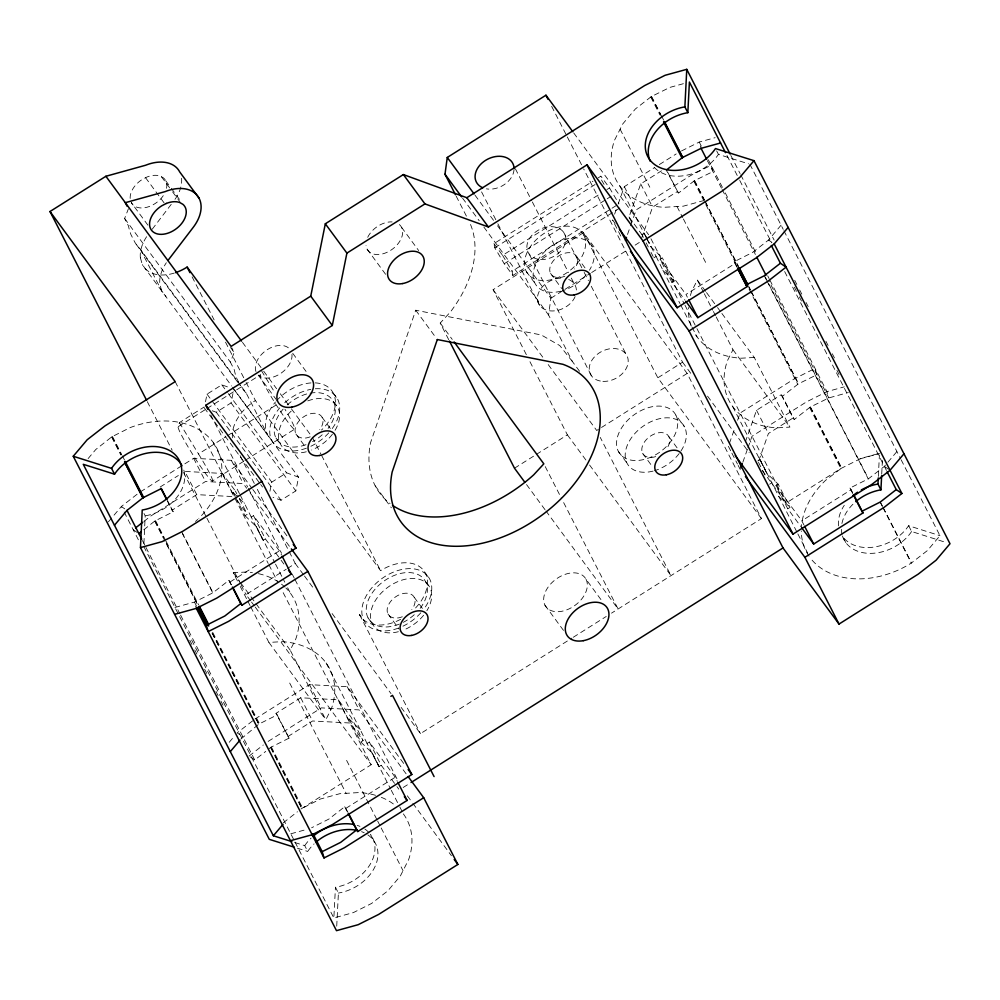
<?xml version="1.0" encoding="UTF-8"?>
<svg xmlns="http://www.w3.org/2000/svg" width="1000" height="1000" viewBox="0 0 1000 1000"><rect width="100%" height="100%" fill="white"/><g stroke="black" fill="none" stroke-linecap="round" stroke-linejoin="round"><path stroke-width="0.75" stroke-dasharray="5 3.75" d="M143.912 543.438L145.188 515.837L144 513.513M881.712 474.237L882.487 458.65M336.725 926.15L338.413 893.062L335.45 887.262A39.95 29.688 -27.1 0 0 370.588 834.55L373.562 840.362M878.35 476.4L879.412 455.025M403.338 813.875A78.938 58.663 -27.1 0 1 408.575 859.762L400.35 876.012L387.788 890.888L371.65 903.425L353.375 912.6L333.85 917.962L335.45 887.262M579.55 371.25L572.35 361.463L548.587 315.038L550.862 298.25L496.287 224.088M205.487 401.763L207.025 394.137L221.812 384.812L229.825 387.738M212.275 410.775L216.275 412.238L231.062 402.912L233.837 389.2M269.925 491.275L271.775 482.137L286.562 472.812L298.587 477.188L295.825 490.9L281.038 500.225L273.012 497.3M243.65 461.312L212.362 481.05A32.15 2.587 57.8 0 1 192.213 453.675A32.15 2.587 57.8 0 1 178.35 426.587L179.387 422.625L204.163 407M572.35 361.463L559.763 345.562L541.325 334.975L415.725 310.212L370.575 442.663A116.925 77.675 -36.3 0 0 390.062 503.562M614.6 214.15L616.125 209.812M618.175 204.025L624.312 186.663L654.15 167.85M631.788 222.488L629 217.025L640.7 183.9L661.5 170.812M627.5 234.475L630.05 227.25M630.562 225.8L636.188 209.887L690.675 175.525L711.112 165.263L712.95 171.562L694.362 180.738L678.438 193.15L666.8 171.088M641.388 238.8L652.588 207.125L677.275 191.575M729.4 443.413L735.037 427.5M737.588 420.262L740.15 413.025L794.638 378.663L815.062 368.413L816.9 374.712L798.325 383.888L782.387 396.287L794.262 419.5L810.2 407.1L828.787 397.925L848.3 392.55M745.337 441.95L756.538 410.262L781.237 394.725L782.387 396.287M742.825 462.287L747.425 449.263M747.938 447.812L752.025 436.25L806.513 401.875L826.95 391.625L844.3 386.85M758.75 460.838L768.425 433.488L793.112 417.938L781.237 394.725M240.637 385.513L140.4 249.288A98.413 65.375 -36.3 0 1 134.987 242.5L131 234.713A98.413 65.375 -36.3 0 1 128.512 226.075L124.625 218.463L128.425 208.762M238.762 382.325L236.762 378.425A98.413 65.375 -36.3 0 1 234.275 369.787L230.387 362.175L234.188 352.488L231.7 347.612M88.1 458.6L95.825 449.462L111.85 436.8L130.15 427.612A78.913 58.637 -27.1 0 1 212.9 441.962A78.913 58.637 -27.1 0 1 198.8 518.362M143.775 529.8L154.913 520.962L173.212 511.775L167.625 500.85M240.912 739.038L258.863 724.1L277.175 714.925L289.05 738.138L270.75 747.325L266.962 750.45M375.55 795.312A78.938 58.663 -27.1 0 0 359.125 792.562L339.775 793.7L320.238 799.075L301.812 808.525L270.625 747.588M250.738 606.912L268.9 642.425L281.9 641.663A78.938 58.663 -27.1 0 1 331.35 708.863L325.825 719.775L290.188 650.125L295.712 639.212A78.938 58.663 -27.1 0 0 285.85 587.975M705.6 291.325L697.337 280.087L691.812 291.012A78.938 58.663 -27.1 0 0 690.4 295.512M716.2 316.962L732.975 349.738L727.45 360.662A78.938 58.663 -27.1 0 0 776.9 427.863L789.9 427.1L754.262 357.45L721.2 312.525M152.262 229.188L172 203.325M108.413 521.838L121.35 506.512L137.95 493.587M229.213 742.3L234.188 736.4M781.075 225.175L768.538 240.025L752.625 252.413L734.112 261.737L736.9 267.2M852.738 493.55L849.938 488.088L868.462 478.775L884.375 466.388L896.912 451.538M901.15 459.812L939.975 535.688L927.438 550.538L911.312 563.062A78.913 58.637 -27.1 0 1 809.925 557.45M448.7 339.65L440.213 323.062L450.325 312.087A116.925 77.675 -36.3 0 0 469.387 221.988M683.4 83.688L669.887 87.4L651.3 96.587L635.363 108.987L622.812 123.863L614.587 140.1A78.938 58.663 -27.1 0 0 664.038 207.3L683.375 206.163L702.925 200.787M143.9 521.413L151.012 515.875L205.5 481.512L243.25 483.562L246.688 488.225M174.95 607.45L194.475 602.075L212.75 592.9L228.888 580.363L232.175 586.075M252.6 720.863L237.175 732.875L242.838 736.762M249.062 756.087L263.288 745M250.188 756.862L254.725 759.975L265.738 751.4M283.212 822.837L297.45 811.75M348 812.425L344.725 806.725L328.787 819.125L311.613 827.775M810.512 407.1L841.7 468.038L825.45 480.45A78.913 58.637 -27.1 0 0 801.363 528.075M160.188 486.987L178.35 475.513M173.212 511.775L172.062 510.213L196.725 494.625L232.8 496.575M289.05 738.138L276.012 713.35L300.675 697.763L338.263 699.8L351.225 717.412L363.1 740.625L360.838 742.062L348.95 718.85L351.225 717.412M287.9 736.562L312.562 720.987L350.138 723.012L363.1 740.625M178.35 426.587L205.738 409.325M207.037 408.5L260.5 374.775A32.15 2.587 57.8 0 0 272.887 399.5A32.15 2.587 57.8 0 0 293.7 428.8A32.15 2.587 57.8 0 0 284.938 409.2M619.788 208.025L512.875 275.45L504.237 263.725L494.787 247.8L493.95 243.612L592.938 181.188M598.225 177.85L600.862 176.188L609.5 187.925L618.962 203.837M494.787 247.8L595.087 184.537M493.95 243.612L502.587 255.35L600.262 193.75M606.85 189.587L609.5 187.925M212.362 481.05A32.15 2.587 57.8 0 0 198.5 453.963L225.875 436.7M227.188 435.875L278.038 403.8M140.438 491.838L193.625 458.3L231.375 460.337L251.9 488.237M659.338 164.575L676.2 153.938M504.237 263.725L605.875 199.625M607.188 198.787L611.15 196.3M512.875 275.45L512.05 271.262L617.638 204.675M526.35 354.675L493.113 289.7L583.538 232.662L687.15 373.45L761.425 518.6L611.512 613.15M244.95 460.5L294.5 429.25M235.212 496.587L233.125 492.488L235.387 491.05L222.425 473.438L184.85 471.413L196.725 494.625M643.35 237.375L641.95 234.638L644.225 233.212L647.712 240.037M550.862 298.25L564.025 289.95M565.337 289.113L590.337 273.35M591.663 272.525L627.188 250.113M635.087 245.138L641.663 240.987M235.912 497.95L245 515.7L247.262 514.275L237.488 495.15M653.838 257.863L656.1 256.425L648.413 241.4M253.487 515.65L265.375 538.875L263.1 540.3L251.225 517.087L253.487 515.65L279.4 550.862L281.5 554.963M671.938 282.45L660.062 259.237L662.325 257.812L674.2 281.025L671.938 282.45L684.9 300.062M230.075 581.975L279.4 550.862M687.362 297.188L685.975 294.45L735.3 263.337L734.112 261.737M250.625 600.837L246.025 594.587L286.212 569.237M287.5 568.425L295.275 563.525L256.337 487.425M514.5 468.212L535.138 455.188M536.425 454.375L567.388 434.85L529.188 360.2M761.425 518.6L657.825 377.812L682.575 362.2L583.663 168.912M687.15 373.45L596.712 430.487L547.688 363.862M254.963 719.025L309.45 684.65L347.212 686.7L405.387 765.763M268.15 741.413L321.337 707.875L359.087 709.912L407.175 775.25M757.788 461L760.062 459.575L797.15 532.525M769.675 484.212L771.938 482.788M369.325 742.013L381.2 765.225L378.938 766.663L367.05 743.438L369.325 742.013L395.238 777.225L397.325 781.325M787.775 508.812L775.888 485.6L778.162 484.162L790.037 507.388L787.775 508.812L800.725 526.425M301 808.988L371.213 764.7L281.725 589.825M401.138 707.375L420.462 733.637L571.987 638.088M573.3 637.25L606.237 616.475M762.138 470.312L786.188 502.987L840.675 468.625L861.1 458.375L878.45 453.6M345.913 808.337L395.238 777.225M803.9 524.913L801.8 520.812L851.125 489.7L849.938 488.088M403.15 787.5L409.75 783.35M681.525 150.938L699.237 142.05L715.138 137.675M859.975 458.862L879.488 453.5M290.788 833.8L307.3 829.262M754.262 357.45L741.263 358.212A78.938 58.663 -27.1 0 1 693.763 331.712M237.45 580.975L233.263 572.775L246.25 572.013A78.938 58.663 -27.1 0 1 252.413 572.587M654.262 167.362A39.95 29.688 -27.1 0 0 718.438 154.375L748.462 163.787M294.762 842.5L304.738 845.638L307.712 851.438A39.95 29.688 -27.1 0 1 314.062 843.913M297.362 848.175L307.712 851.438M845.75 542.537L842.775 536.725A39.95 29.688 -27.1 0 0 908.625 525.7L939.975 535.688M908.625 525.7L911.6 531.5L947.05 542.8M771.938 242.362L768.538 240.025L770.638 244.125M884.375 466.388L888.9 469.5M124.738 508.85L121.35 506.512L123.438 510.613M133.225 529.725L137.75 532.837M646.75 238.625L651.012 246.938L662.325 257.812M656.1 256.425L662.887 270.15L674.2 281.025M732.688 406.55L766.838 473.3L778.162 484.162M778.725 496.512L790.037 507.388M233.125 492.488L244.438 503.35L251.225 517.087M245 515.7L256.312 526.575L274.825 562.725M348.95 718.85L360.275 729.712L367.05 743.438M360.838 742.062L372.15 752.925L390.575 788.938M140.4 249.288L161.75 291.012L165.963 296.288M706.513 292.575L716.612 306.288M717.537 307.538L720.288 311.288M793.112 417.938L794.262 419.5M573.7 132.925L648.637 234.75M732.975 349.738L789.9 427.1M629 217.025L641.95 234.638M660.062 259.237L685.975 294.45M615.125 223.438L612.55 219.938L620.938 236.325M775.888 485.6L801.8 520.812M682.575 362.2L692.75 376.025M707.55 396.138L749.188 452.713M583.825 235.238A34.1 22.65 -36.3 0 1 549.688 280.025A34.1 22.65 -36.3 0 1 531.688 244.85A34.1 22.65 -36.3 0 1 583.825 235.238L592.45 246.975M576.85 256.812L585.175 268.125M675.888 415.163A34.1 22.65 -36.3 0 1 641.762 459.963A34.1 22.65 -36.3 0 1 623.763 424.775A34.1 22.65 -36.3 0 1 675.888 415.163L684.525 426.9M550.562 273.387L561.663 288.475M668.913 436.737L678.162 449.312M475.012 195.175L495.363 222.825M526.312 271.5L534.95 283.238M462.562 198.137L479.212 220.763M483.837 227.037L548.587 315.038M642.625 453.325L652.8 467.15M618.387 451.438L627.025 463.162M493.113 289.7L543.987 358.837M567.388 434.85L585.887 460M589.587 465.025L670.987 575.638L600.25 437.4M401.575 227.338L418.663 250.562M440.213 323.062L452.238 339.4M415.725 310.212L436.413 338.312M367.075 249.1L385.95 274.762M526.525 484.55L545.025 509.688M545.95 510.95L618.1 609L562.212 499.787M586.038 579.312A24.362 16.188 -36.3 0 1 561.663 611.312A24.362 16.188 -36.3 0 1 548.8 586.175A24.362 16.188 -36.3 0 1 586.038 579.312L602.25 601.35M544.963 605.225L563.875 630.925M333.3 393.237L337.612 399.1M333.475 401.712L337.788 407.587M165.738 180.75L170.362 187.037M171.287 188.287L179.613 199.6M292.725 353.312L308.012 374.087M161.488 176.788L171.663 190.613M172.587 191.875L179.988 201.925M375.188 485.812L391.375 507.812M145.588 177.725L165.012 204.125M322.175 417.425L330.513 428.738M425.375 573.162L429.688 579.025M425.55 581.638L429.862 587.513M242.488 342.362L262.775 369.938M263.7 371.2L276.613 388.738M280.3 393.762L290.45 407.537M291.375 408.8L311.438 436.05M147.887 225.138L131.237 202.512A20.463 13.587 -36.3 0 0 147.05 207.225A20.463 13.587 -36.3 0 0 164.55 193.612M258.225 375.075L276.212 399.513M295.887 434L306.062 447.837M230.512 347.488L234.188 352.488M414.25 597.35L422.575 608.663M124.625 218.463L230.387 362.175M246.15 382.475L255.4 400.55L380.588 570.662A39.013 25.913 -36.3 0 1 422.912 569.562A39.013 25.913 -36.3 0 1 414.562 609M241.562 386.763L246.163 393.013L267.512 434.725A39.013 25.913 -36.3 0 1 275.413 402.05M136.213 244.288L240.138 385.513M275.963 437.987L280.287 443.85M140.4 257.863L142.325 264.613L231.637 385.988M232.562 387.238L271.825 440.6M234.762 390.45L298.587 477.188M221.812 384.812L227.362 392.362M228.287 393.612L286.562 472.812M387.962 613.938L399.062 629.012M231.062 402.912L295.825 490.9M207.025 394.137L271.775 482.137M368.038 617.913L372.362 623.775M216.275 412.238L281.038 500.225M400.613 619.325A39.013 25.913 -36.3 0 1 359.588 614.65L363.9 620.525M204.262 407.85L259.762 483.275M260.688 484.525L262.538 487.038M252.825 489.487L287.725 536.912M250.125 492.9L290.413 547.65M295.275 563.525L303.562 574.775M304.488 576.025L314.613 589.788M332.1 613.55L391.012 693.612M237.087 500.438L247.262 514.275M265.375 538.875L280.175 558.987M281.1 560.25L283.875 564.025M407.35 795.825L411.938 802.062M412.85 803.312L451.425 855.725M381.2 765.225L396.012 785.35M396.938 786.612L398.787 789.125M233.263 572.775L239.688 581.512M240.6 582.75L290.188 650.125M251.55 602.087L254.312 605.837M255.238 607.087L371.213 764.7M268.9 642.425L325.825 719.775M276.012 713.35L277.175 714.925M261.537 370.825L275.075 393.013M179.387 422.625L198.5 453.963M604.05 184.35L601.688 180.375L600.862 176.188M502.587 255.35L512.05 271.262M749.887 164.237L783.213 229.338M783.913 230.725L900.438 458.438M730.85 155.5L740.075 173.525M740.788 174.9L774.137 240.075M794.712 280.287L796.838 284.438M799.675 289.988L801.8 294.15M806.062 302.462L808.188 306.625M825.925 341.287L828.062 345.45M832.312 353.762L834.45 357.925M726.975 155.463L739.038 179.025M739.75 180.413L771.675 242.812M794.375 287.175L796.513 291.337M799.35 296.887L801.475 301.05M836.95 370.375L839.075 374.525M784.663 271.537L886.462 470.475M716.663 150.887L718.438 154.375M701.325 146.15L699.237 142.05L701.075 148.35M708.325 159.8L722.425 187.375M725.263 192.9L757.075 255.087M767.688 275.812L769.1 278.587M769.812 279.962L826.95 391.625L828.787 397.925L768.812 280.738M707.362 160.637L721.438 188.15M722.15 189.525L755.387 254.475M765.212 277.013L768.037 282.538M768.75 283.925L868.462 478.775M880.337 501.987L882.463 506.138M883.175 507.525L911.525 562.925M764.287 275.763L766.413 279.913M767.125 281.288L868.25 478.913M880.125 502.125L882.25 506.275M882.962 507.663L911.312 563.062M651.612 96.575L660.825 114.588M661.538 115.975L663.662 120.125M694.675 180.738L704.575 200.087M705.288 201.462L738.525 266.413M748.425 285.763L750.537 289.913M751.25 291.288L798.625 383.875M651.3 96.587L661.925 117.362M694.362 180.738L704.262 200.087M704.975 201.475L738.213 266.425M748.812 287.15L750.238 289.913M750.938 291.3L798.325 383.888M810.2 407.1L841.388 468.05M650.75 97.013L659.963 115.013M693.825 181.163L737.663 266.85M748.975 288.962L797.775 384.312M809.65 407.525L840.837 468.475M735.3 263.337L737.387 267.438M851.125 489.7L852.525 492.438M667.95 172.662L678.438 193.15M677.038 206.537L682.688 217.6M683.4 218.975L706.737 264.575M620.112 129.188L649.812 187.225M697.337 280.087L703.625 292.387M704.325 293.75L712.712 310.138M713.413 311.5L715.5 315.6M640.7 183.9L652.588 207.125M756.538 410.262L768.425 433.488M624.312 186.663L636.188 209.887M650.975 238.775L684.237 303.775M684.95 305.15L696.263 327.287M696.975 328.663L786.188 502.987M619.825 186L646.05 237.25M662.887 270.15L679.963 303.525M680.675 304.925L691.35 325.775M692.062 327.163L697.038 336.9M797.862 533.913L807.775 553.3M646.15 242.838L648.25 246.925M651.038 252.387L653.138 256.488M758.487 462.362L761.988 469.188M762.688 470.562L765.475 476.025M728.388 446.3L731.175 451.763M731.875 453.125L737.463 464.05M738.162 465.425L740.263 469.513M551.65 106.337L566.587 135.538M567.3 136.938L582.962 167.525M583.538 232.662L657.825 377.812M563.625 232.225L583.462 270.988M584.175 272.375L588.425 280.688M591.25 286.225L625.975 354.062M515.363 168.75L531.663 200.6M532.362 201.988L568.5 272.587M571.337 278.125L574.163 283.675M529.125 253.988L591.462 375.825M481.575 191.9L497.15 222.362M497.863 223.75L539.663 305.425M456.163 196.1L467.35 217.95M545.237 466.613L561.5 498.413M312.3 437.225L320.838 453.9M321.55 455.3L380.588 570.662M192.087 276.837L214.137 319.925M225.525 342.163L245.438 381.087M359.588 614.65L420.462 733.637M240.062 455.6L255.637 486.037M210.787 415L247.65 487.038M248.35 488.4L281.55 553.275M292.15 574L294.275 578.15M294.988 579.525L397.562 779.987M231.375 460.337L243.25 483.562M347.212 686.7L359.087 709.912M213.25 442.413L239.475 493.663M240.188 495.05L244.438 503.35M275.525 564.113L284.788 582.188M287.625 587.75L290.475 593.312M326.112 662.962L360.275 729.712M391.287 790.325L399.087 805.562M399.8 806.95L402.625 812.487M235.387 491.05L236.788 493.787M222.425 473.438L234.3 496.662M338.263 699.8L350.138 723.012M175.188 381.637L268.225 563.45M268.938 564.837L277.462 581.5M193.625 458.3L205.5 481.512M309.45 684.65L321.337 707.875M346.613 760.4L376.95 819.675M377.65 821.062L380.475 826.575M381.175 827.95L403.05 870.688M300.675 697.763L312.562 720.987M147.3 401.662L172.162 450.238M183.525 472.45L206.25 516.862M206.962 518.25L240.35 583.488M241.05 584.875L246.025 594.587M240.25 586.438L247.237 600.087M247.938 601.45L250.037 605.55M289.688 683.05L346.125 793.325M228.888 580.363L231.688 585.825M344.725 806.725L347.525 812.188M167.175 500.65L172.062 510.213M181.775 531.825L212.963 592.762M182.262 533.35L212.75 592.9M112.475 436.488L121.688 454.5M122.4 455.875L124.525 460.037M155.538 520.65L165.438 540M166.15 541.375L198.675 604.95M212.825 632.587L259.5 723.787M271.375 747.013L302.562 807.95M111.85 436.8L121.062 454.812M154.913 520.962L163.4 537.55M166.225 543.075L198.05 605.262M212.2 632.9L258.863 724.1M270.75 747.325L301.938 808.263M111.725 437.075L120.95 455.075M154.8 521.225L197.938 605.525M212.075 633.162L258.75 724.375M196.562 606.175L194.475 602.075L196.312 608.375M142.425 540.525L145.25 546.05M145.963 547.438L179.9 613.763M180.613 615.15L254.725 759.975M143.763 546.5L294.312 840.7M295.025 842.087L333.85 917.962M124.138 511.975L138.887 540.788M189.8 640.275L191.925 644.425M194.75 649.95L196.875 654.1M204.65 669.3L206.775 673.45M215.963 691.413L218.088 695.562M220.912 701.087L223.038 705.238M760.062 459.575L766.838 473.3M644.225 233.212L646.263 237.325M646.938 238.7L651.012 246.938M372.15 752.925L378.938 766.663M256.312 526.575L263.1 540.3M161.75 291.012L159.825 284.262A38.975 25.888 -36.3 0 1 166.325 262.738M564.888 276.225A15.588 10.362 -36.3 0 1 549.938 267.638A15.588 10.362 -36.3 0 1 569.637 252.675A15.588 10.362 -36.3 0 1 574.388 269M310.225 436.825A15.588 10.362 -36.3 0 1 295.275 428.25A15.588 10.362 -36.3 0 1 314.975 413.288A15.588 10.362 -36.3 0 1 319.725 429.613M402.3 616.763A15.588 10.362 -36.3 0 1 387.35 608.175A15.588 10.362 -36.3 0 1 407.05 593.212A15.588 10.362 -36.3 0 1 411.8 609.538M655.75 456.587A15.588 10.362 -36.3 0 1 642.175 446.85A15.588 10.362 -36.3 0 1 662.075 432.625A15.588 10.362 -36.3 0 1 666.462 448.925M291.95 354.387A20.463 13.587 -36.3 0 1 279.913 373.938A20.463 13.587 -36.3 0 1 258.625 375.412M255.95 371.525A20.463 13.587 -36.3 0 1 267.438 349.562A20.463 13.587 -36.3 0 1 290.312 349.85M560.962 291.175A34.1 22.65 -36.3 0 1 534.075 268.7A34.1 22.65 -36.3 0 1 575.875 237.887A34.1 22.65 -36.3 0 1 589.45 270.188M586.2 274.738A34.1 22.65 -36.3 0 1 562.3 290.812M399.387 624.087A34.1 22.65 -36.3 0 1 366.7 605.325A34.1 22.65 -36.3 0 1 409.775 572.587A34.1 22.65 -36.3 0 1 420.175 608.3M414.275 614.7A34.1 22.65 -36.3 0 1 403.35 622.288M310.1 393.188A34.1 22.65 -36.3 0 1 328.1 428.375M322.2 434.775A34.1 22.65 -36.3 0 1 312.575 441.662M306 444.675A34.1 22.65 -36.3 0 1 276.712 439.275A34.1 22.65 -36.3 0 1 283.137 409.113M287.238 404.925A34.1 22.65 -36.3 0 1 308.788 393.45M307.762 400.887A34.1 22.65 -36.3 0 1 336.188 405.087A34.1 22.65 -36.3 0 1 333.25 433.113M332.413 434.237A34.1 22.65 -36.3 0 1 311.637 450.025M306.3 451.788A34.1 22.65 -36.3 0 1 279.175 441.037A34.1 22.65 -36.3 0 1 293.8 408.862M398.375 631.712A34.1 22.65 -36.3 0 1 371.488 609.237A34.1 22.65 -36.3 0 1 413.288 578.425A34.1 22.65 -36.3 0 1 426.863 610.725M423.612 615.275A34.1 22.65 -36.3 0 1 403.713 629.963M653.037 471.112A34.1 22.65 -36.3 0 1 626.375 447.837A34.1 22.65 -36.3 0 1 669.562 417.9A34.1 22.65 -36.3 0 1 679.987 452.425M679.15 453.562A34.1 22.65 -36.3 0 1 654.375 470.737M514.038 169.45A20.463 15.2 -27.1 0 1 486.4 188.85M568.713 279.475A20.463 15.2 -27.1 0 1 576.388 291.288M575.112 296.637A20.463 15.2 -27.1 0 1 550.325 310.887A20.463 15.2 -27.1 0 1 538.438 293.175A20.463 15.2 -27.1 0 1 562.7 278.15M398.475 628.1A39.013 25.913 -36.3 0 1 362.525 605.363A39.013 25.913 -36.3 0 1 412.038 568.7A39.013 25.913 -36.3 0 1 423.537 609.525M420.85 612.775A39.013 25.913 -36.3 0 1 399.762 627.6M315.312 388.775A39.013 25.913 -36.3 0 1 331.463 429.6M328.775 432.85A39.013 25.913 -36.3 0 1 307.7 447.663M306.4 448.175A39.013 25.913 -36.3 0 1 272.812 442.275A39.013 25.913 -36.3 0 1 279.725 407.912M284.713 402.775A39.013 25.913 -36.3 0 1 310.863 389.35M181.562 178.3A37.025 24.6 -36.3 0 1 173.875 200.875M174.275 273.075A39.013 25.913 -36.3 0 1 142.325 264.613M140.363 257.875A39.013 25.913 -36.3 0 1 147.662 235.2M232.438 437.812A39.013 25.913 -36.3 0 1 255.4 400.55M166.55 188.3A20.463 13.587 -36.3 0 0 163.538 177.963L160.312 176.112A20.463 13.587 -36.3 0 0 146.925 177.037L142.25 179.438A20.463 13.587 -36.3 0 0 130.213 198.988M246.163 393.013A98.413 65.375 -36.3 0 1 240.75 386.213M315.25 382.875A39.013 25.913 -36.3 0 1 321.463 430.087M276.35 400.975A39.013 25.913 -36.3 0 1 310.988 382.912M258.4 573.65A78.938 58.663 -27.1 0 1 277.938 581.638M281.5 584.163A78.938 58.663 -27.1 0 1 284.812 586.975M381.35 797.325A78.938 58.663 -27.1 0 1 394.375 804.725M304.738 845.638A39.95 29.688 -27.1 0 1 311.087 838.112M357.225 825.387A39.95 29.688 -27.1 0 1 359.938 826.388M364.862 829.062A39.95 29.688 -27.1 0 1 368.925 832.55M367.825 834.862A39.95 29.688 -27.1 0 1 374.462 867.75A39.95 29.688 -27.1 0 1 338.413 893.062M361.562 831.663A39.95 29.688 -27.1 0 1 364.212 832.775M197.7 519.425A78.913 58.637 -27.1 0 1 195.475 521.487M183.812 470.087A39.95 29.688 -27.1 0 1 145.188 515.837M399.375 224.562A20.463 13.587 -36.3 0 1 390.562 250.413A20.463 13.587 -36.3 0 1 366.037 245.575M367.713 237.3A20.463 13.587 -36.3 0 1 392.113 221.912M809.038 556.2A78.913 58.637 -27.1 0 1 801.312 531M838.562 525.913A39.95 29.688 -27.1 0 1 844.287 505.275M911.6 531.5A39.95 29.688 -27.1 0 1 872.962 553.3A39.95 29.688 -27.1 0 1 842.312 535.588M841.988 534.325A39.95 29.688 -27.1 0 1 841.375 529.025M841.925 523.5A39.95 29.688 -27.1 0 1 853.612 503.562M691.225 326.087A78.938 58.663 -27.1 0 1 688.475 307.525M540.588 259.513A20.463 15.2 -27.1 0 0 565.388 235.787A20.463 15.2 -27.1 0 0 533.15 234.025A20.463 15.2 -27.1 0 0 540.588 259.513M602.925 381.35A20.463 15.2 -27.1 0 0 627.725 357.625A20.463 15.2 -27.1 0 0 595.5 355.863A20.463 15.2 -27.1 0 0 602.925 381.35"/><path stroke-width="1.5" d="M408.088 776.5L423.7 797.712L457.863 864.463L378.612 914.438L358.175 924.7L336.488 930.662L140.463 547.6L142.225 510.025A39.95 29.688 -27.1 0 0 177.413 457.337A39.95 29.688 -27.1 0 0 111.562 468.375L73.25 456.262L87.188 439.762L104.975 425.913L175.188 381.637L50 211.513L105.887 176.275L145.65 165.238A37.025 24.6 -36.3 0 1 179.7 171.925L199.125 198.325M855.763 501.613A39.95 29.688 -27.1 0 1 880.938 489.837L881.637 475.8M650.25 161.325A39.95 29.688 -27.1 0 1 687.837 112.675L684.875 106.875L686.762 69.338L665.075 75.3L644.65 85.562L466.812 197.712L403.363 174.562L325.325 223.787L310.738 296.15L231.075 346.388L105.887 176.275M687.837 112.675L689.4 82.037L725.55 152.688M880.938 489.837L877.962 484.038L878.275 477.925M455.475 194.737L444.988 174.25L447.262 157.463L545.95 95.213L572.775 131.675M207.938 409.438L205.812 405.262L332.312 325.475L346.9 253.113L424.95 203.9L488.4 226.988L587 164.85L643.025 240.987L677.163 307.738L756.413 257.762L774.2 243.912L788.125 227.413M625.45 240.263L626.475 237.375M740.775 468.075L742.312 463.725M114.462 525.25L127 510.4L143.038 497.75L161.337 488.562L166.925 499.487M167.938 260.5L193.3 227.262A37.025 24.6 -36.3 0 0 197.375 195.613A37.025 24.6 -36.3 0 0 165.075 191.637L125.312 202.675L127.175 206.325M230.3 751.612L239.95 740.188M587 164.85L783.012 547.938L839.025 624.062L918.275 574.087L936.062 560.237L950 543.737L753.975 160.662L740.037 177.162L722.25 191.012L643.025 240.987M291.9 841.6L273.363 835.763L283.012 824.35M903.962 453.775L890.025 470.275L872.237 484.125L793 534.1L735.25 455.637M135.6 527.875L142.713 522.337M138.887 533.612L141.337 531.712M666.55 169.925L682.487 157.525L701.075 148.35L720.588 142.975M232.387 587.188L240.775 603.575L224.838 615.988L206.35 625.288L208.188 631.587L228.625 621.337L307.863 571.362L291.337 548.888M793 534.1L689.038 330.962L768.288 280.975L786.075 267.125L780.413 263.238L764.287 275.763L745.987 284.95L737.6 268.562M348.225 813.55L356.6 829.938L340.675 842.35L322.188 851.65L324.025 857.95L344.45 847.7L423.7 797.712M839.025 624.062L804.875 557.312L884.125 507.337L901.912 493.488L896.25 489.6L880.337 501.987L861.825 511.312L863.012 512.913L813.688 544.025L801.65 527.675M205.812 405.262L261.825 481.4L182.587 531.375L162.15 541.625L140.463 547.6M261.825 481.4L295.988 548.138L216.737 598.125L196.312 608.375L174.625 614.338M240.775 603.575L241.95 605.188L291.275 574.087L282.2 556.325M685.825 301.312L697.85 317.663L747.175 286.562L738.088 268.8M390.863 696.363L392.5 695.325L434.087 776.587M307.863 571.362L411.825 774.5L332.575 824.475L312.137 834.737L290.45 840.7M411.062 782.513L783.012 547.938M356.6 829.938L357.788 831.55L407.113 800.438L398.025 782.688M753.975 160.662L715.475 148.562A39.95 29.688 -27.1 0 1 649.625 159.55A39.95 29.688 -27.1 0 1 684.875 106.875M294.413 847.25L269.288 839.338L73.25 456.262M182.05 465.763A39.95 29.688 -27.1 0 0 150.2 452.638A39.95 29.688 -27.1 0 0 114.537 474.175L83.275 464.312L273.363 835.763M466.812 197.712L488.4 226.988M745.987 284.95L747.175 286.562M619.425 229.275L677.163 307.738M630.438 251.325L689.038 330.962M745.413 476.525L804.875 557.312M447.262 157.463L474.087 193.912M444.988 174.25L461.637 196.875M403.363 174.562L424.95 203.9M454.087 341.912L543.825 463.85L533.713 474.825A116.925 77.675 -36.3 0 1 392.475 505.312M524.675 482.038L514.5 468.212L449.412 341.037M325.325 223.787L346.9 253.113M310.738 296.15L332.312 325.475M241.562 341.112L187.113 267.1A39.013 25.913 -36.3 0 1 175.588 272.65M293.238 544.4L295.988 548.138M288.5 570.312L291.275 574.087M408.15 769.513L411.825 774.5M454.188 859.475L457.863 864.463M404.338 796.663L407.113 800.438M686.762 69.338L730.15 154.113M774.2 243.912L901.912 493.488M771.325 245.487L780.413 263.238M887.163 471.85L896.25 489.6M701.075 148.35L706.663 159.275M756.8 257.238L765.987 275.212M664.362 121.512L682.8 157.525M739.225 267.8L747.712 284.387M664.762 122.9L682.487 157.525M738.913 267.8L747.4 284.387M663.512 121.938L681.938 157.95M738.375 268.225L746.862 284.812M853.925 495.163L863.012 512.913M853.438 494.925L861.125 509.938M688.763 299.913L697.85 317.663M804.6 526.275L813.688 544.025M545.95 95.213L548.088 99.388M187.113 267.1L189.95 272.663M50 211.513L146.588 400.275M232.875 587.438L241.95 605.188M348.7 813.8L357.788 831.55M160.875 488.363L166.475 499.288M125.237 461.425L143.663 497.438M199.387 606.325L208.575 624.288M125.312 463.125L143.038 497.75M198.762 606.638L208.663 625.988M124.488 462L142.912 498.013M198.637 606.912L207.838 624.875M197.262 607.537L206.35 625.288M313.1 833.9L322.188 851.65M196.312 608.375L324.025 857.95M111.562 468.375L114.537 474.175M127 510.4L141.713 539.15M482.775 187.787A20.463 15.2 -27.1 0 1 485.5 160.4A20.463 15.2 -27.1 0 1 514.038 168.062M313.238 836.162A39.95 29.688 -27.1 0 1 354.35 824.613M316.212 841.963A39.95 29.688 -27.1 0 1 357.312 830.425M852.8 495.812A39.95 29.688 -27.1 0 1 857.513 492.238M861.312 489.925A39.95 29.688 -27.1 0 1 877.962 484.038M437.312 339.538L392.163 471.987A116.925 77.675 -36.3 0 0 531 522.625A116.925 77.675 -36.3 0 0 562.913 364.3L437.312 339.538M166.35 203.438L161.675 205.837A20.463 13.587 -36.3 0 0 151.263 229.925A20.463 13.587 -36.3 0 0 177.05 228.137A20.463 13.587 -36.3 0 0 182.963 204.363L179.737 202.512A20.463 13.587 -36.3 0 0 166.35 203.438M574.2 294.887A15.588 10.362 -36.3 0 0 589.8 274.413A15.588 10.362 -36.3 0 0 565.962 278.8A15.588 10.362 -36.3 0 0 574.2 294.887M319.525 455.5A15.588 10.362 -36.3 0 0 335.138 435.025A15.588 10.362 -36.3 0 0 311.3 439.412A15.588 10.362 -36.3 0 0 319.525 455.5M411.6 635.425A15.588 10.362 -36.3 0 0 427.2 614.95A15.588 10.362 -36.3 0 0 403.375 619.338A15.588 10.362 -36.3 0 0 411.6 635.425M666.263 474.812A15.588 10.362 -36.3 0 0 681.862 454.338A15.588 10.362 -36.3 0 0 658.037 458.738A15.588 10.362 -36.3 0 0 666.263 474.812M292.038 407.075A20.463 13.587 -36.3 0 0 312.512 380.2A20.463 13.587 -36.3 0 0 281.225 385.962A20.463 13.587 -36.3 0 0 292.038 407.075M402.675 283.55A20.463 13.587 -36.3 0 0 423.162 256.675A20.463 13.587 -36.3 0 0 391.875 262.438A20.463 13.587 -36.3 0 0 402.675 283.55M583.275 640.688A24.362 16.188 -36.3 0 0 607.65 608.7A24.362 16.188 -36.3 0 0 570.413 615.562A24.362 16.188 -36.3 0 0 583.275 640.688"/></g></svg>
